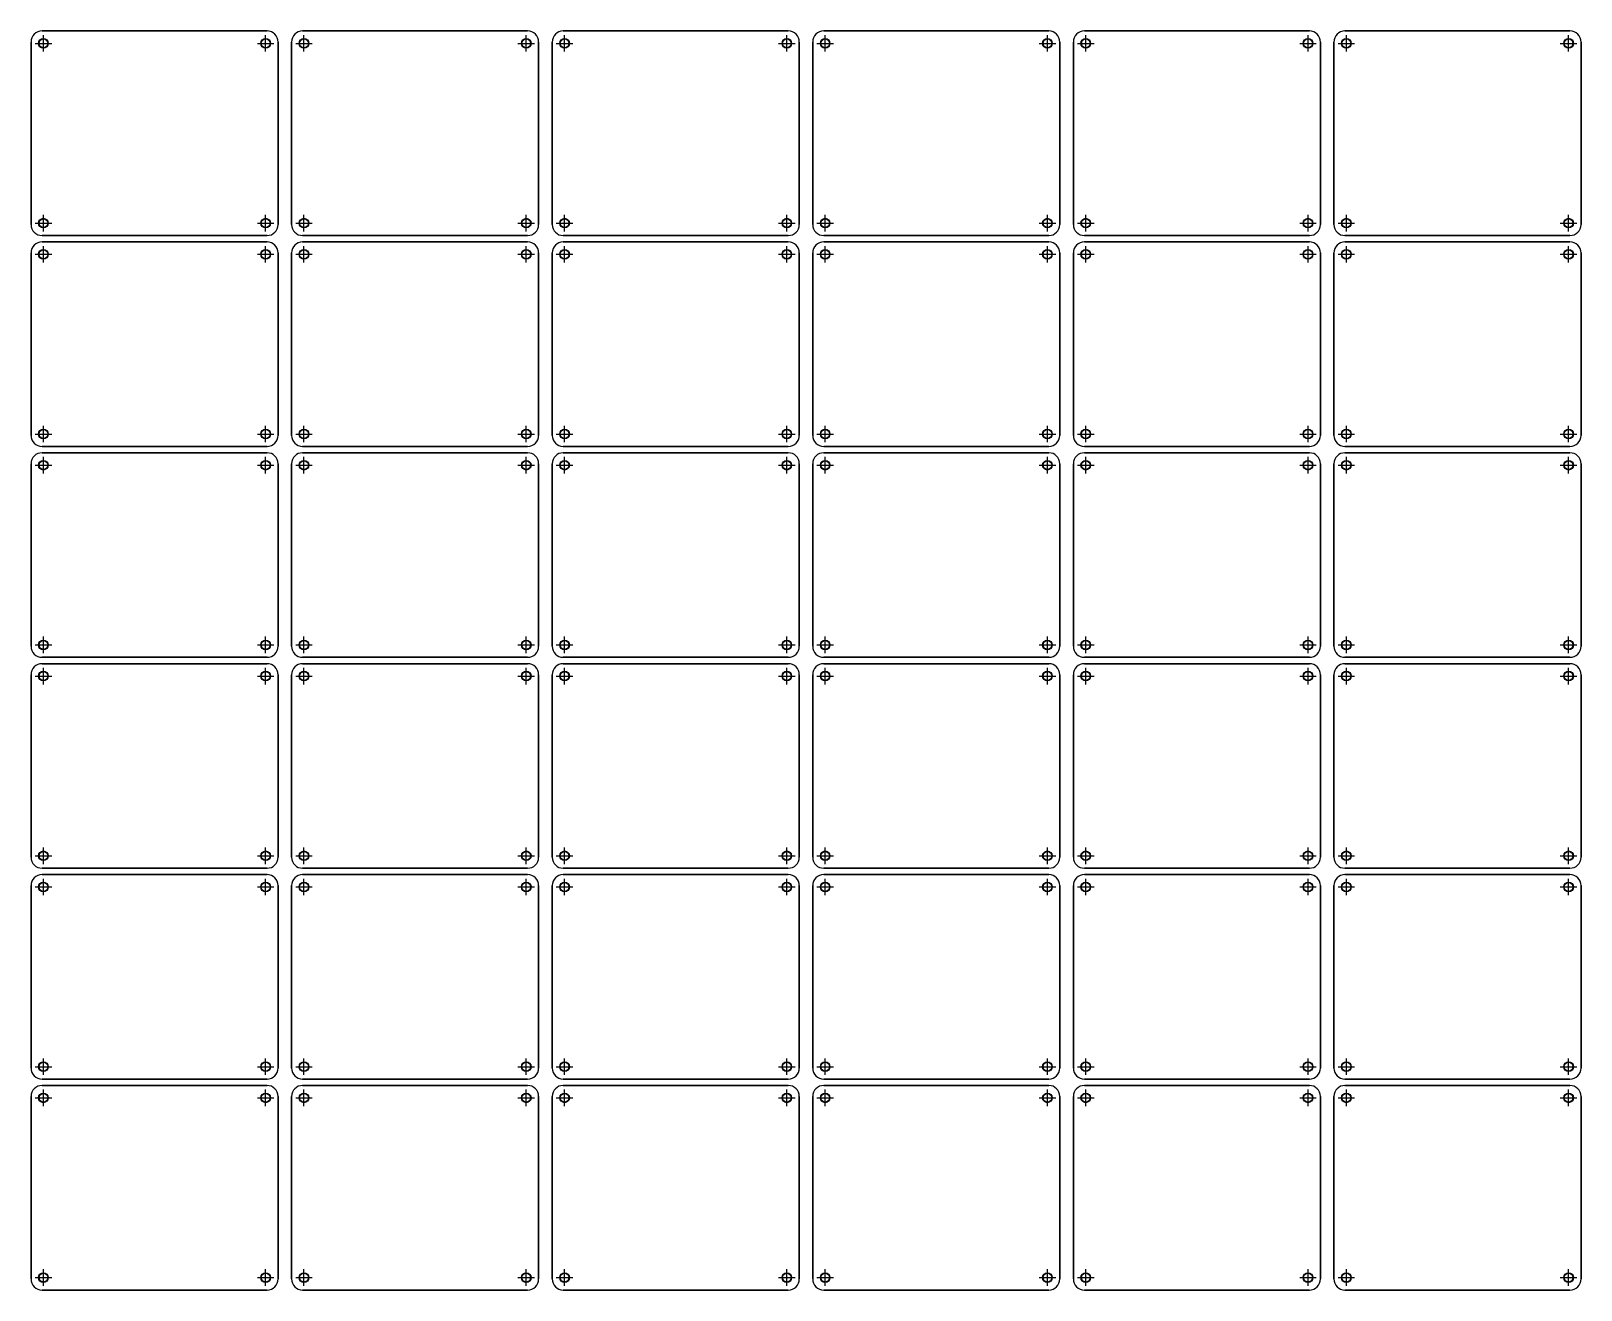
# Model space of a CAD drawing. Header units: millimetres. Extents: x -3365 to 2000, y -387 to 1008.
# Drawn here: x -2893 to -2330, y 540 to 997 of the extents above; entities that cross this region are included whole.
import ezdxf

# ---------------------------------------------------------------- set-up
doc = ezdxf.new("R2010")
doc.units = ezdxf.units.MM
doc.header["$PDMODE"] = 2
doc.header["$PDSIZE"] = 3
doc.layers.add('POINT', color=2, linetype='Continuous')
doc.layers.add('PROPRO', color=1, linetype='Continuous')

# ---------------------------------------------------------------- blocks, each defined once
blk = doc.blocks.new('*U19', base_point=(2712.296, -342.539))
at = {"layer": 'POINT', "color": 2}
blk.add_point((2712.296, -342.539), dxfattribs=at)
at = {"layer": 'PROPRO'}
blk.add_circle((2712.296, -342.539), 1.6, dxfattribs=at)
blk = doc.blocks.new('*U18', base_point=(2631.696, -342.539))
at = {"layer": 'POINT', "color": 2}
blk.add_point((2631.696, -342.539), dxfattribs=at)
at = {"layer": 'PROPRO'}
blk.add_circle((2631.696, -342.539), 1.6, dxfattribs=at)
blk = doc.blocks.new('*U16', base_point=(2631.696, -277.339))
at = {"layer": 'POINT', "color": 2}
blk.add_point((2631.696, -277.339), dxfattribs=at)
at = {"layer": 'PROPRO'}
blk.add_circle((2631.696, -277.339), 1.6, dxfattribs=at)
blk = doc.blocks.new('*U17', base_point=(2712.296, -277.339))
at = {"layer": 'POINT', "color": 2}
blk.add_point((2712.296, -277.339), dxfattribs=at)
at = {"layer": 'PROPRO'}
blk.add_circle((2712.296, -277.339), 1.6, dxfattribs=at)

msp = doc.modelspace()

# ---------------------------------------------------------------- linework, layer by layer
for p, q in [((-2806.9304, 997), (-2888.5304, 997)), ((-2888.5304, 997), (-2806.9304, 997)), ((-2712.4304, 997), (-2794.0304, 997)), ((-2794.0304, 997), (-2712.4304, 997)), ((-2617.9304, 997), (-2699.5304, 997)), ((-2699.5304, 997), (-2617.9304, 997)), ((-2523.4304, 997), (-2605.0304, 997)), ((-2605.0304, 997), (-2523.4304, 997)), ((-2428.9304, 997), (-2510.5304, 997)), ((-2510.5304, 997), (-2428.9304, 997)), ((-2334.4304, 997), (-2416.0304, 997)), ((-2416.0304, 997), (-2334.4304, 997)), ((-2892.5304, 993), (-2892.5304, 926.8)), ((-2892.5304, 926.8), (-2892.5304, 993)), ((-2892.5304, 926.8), (-2892.5304, 993)), ((-2802.9304, 993), (-2802.9304, 926.8)), ((-2802.9304, 993), (-2802.9304, 926.8)), ((-2802.9304, 926.8), (-2802.9304, 993)), ((-2798.0304, 993), (-2798.0304, 926.8)), ((-2798.0304, 926.8), (-2798.0304, 993)), ((-2798.0304, 926.8), (-2798.0304, 993)), ((-2708.4304, 993), (-2708.4304, 926.8)), ((-2708.4304, 993), (-2708.4304, 926.8)), ((-2708.4304, 926.8), (-2708.4304, 993)), ((-2703.5304, 993), (-2703.5304, 926.8)), ((-2703.5304, 926.8), (-2703.5304, 993)), ((-2703.5304, 926.8), (-2703.5304, 993)), ((-2613.9304, 993), (-2613.9304, 926.8)), ((-2613.9304, 993), (-2613.9304, 926.8)), ((-2613.9304, 926.8), (-2613.9304, 993)), ((-2609.0304, 993), (-2609.0304, 926.8)), ((-2609.0304, 926.8), (-2609.0304, 993)), ((-2609.0304, 926.8), (-2609.0304, 993)), ((-2519.4304, 993), (-2519.4304, 926.8)), ((-2519.4304, 993), (-2519.4304, 926.8)), ((-2519.4304, 926.8), (-2519.4304, 993)), ((-2514.5304, 993), (-2514.5304, 926.8)), ((-2514.5304, 926.8), (-2514.5304, 993)), ((-2514.5304, 926.8), (-2514.5304, 993)), ((-2424.9304, 993), (-2424.9304, 926.8)), ((-2424.9304, 993), (-2424.9304, 926.8)), ((-2424.9304, 926.8), (-2424.9304, 993)), ((-2420.0304, 993), (-2420.0304, 926.8)), ((-2420.0304, 926.8), (-2420.0304, 993)), ((-2420.0304, 926.8), (-2420.0304, 993)), ((-2330.4304, 993), (-2330.4304, 926.8)), ((-2330.4304, 993), (-2330.4304, 926.8)), ((-2330.4304, 926.8), (-2330.4304, 993)), ((-2888.5304, 922.8), (-2806.9304, 922.8)), ((-2806.9304, 922.8), (-2888.5304, 922.8)), ((-2794.0304, 922.8), (-2712.4304, 922.8)), ((-2712.4304, 922.8), (-2794.0304, 922.8)), ((-2699.5304, 922.8), (-2617.9304, 922.8)), ((-2617.9304, 922.8), (-2699.5304, 922.8)), ((-2605.0304, 922.8), (-2523.4304, 922.8)), ((-2523.4304, 922.8), (-2605.0304, 922.8)), ((-2510.5304, 922.8), (-2428.9304, 922.8)), ((-2428.9304, 922.8), (-2510.5304, 922.8)), ((-2416.0304, 922.8), (-2334.4304, 922.8)), ((-2334.4304, 922.8), (-2416.0304, 922.8)), ((-2892.5304, 916.5), (-2892.5304, 850.3)), ((-2892.5304, 850.3), (-2892.5304, 916.5)), ((-2892.5304, 850.3), (-2892.5304, 916.5)), ((-2806.9304, 920.5), (-2888.5304, 920.5)), ((-2888.5304, 920.5), (-2806.9304, 920.5)), ((-2802.9304, 916.5), (-2802.9304, 850.3)), ((-2802.9304, 916.5), (-2802.9304, 850.3)), ((-2802.9304, 850.3), (-2802.9304, 916.5)), ((-2798.0304, 916.5), (-2798.0304, 850.3)), ((-2798.0304, 850.3), (-2798.0304, 916.5)), ((-2798.0304, 850.3), (-2798.0304, 916.5)), ((-2712.4304, 920.5), (-2794.0304, 920.5)), ((-2794.0304, 920.5), (-2712.4304, 920.5)), ((-2708.4304, 916.5), (-2708.4304, 850.3)), ((-2708.4304, 916.5), (-2708.4304, 850.3)), ((-2708.4304, 850.3), (-2708.4304, 916.5)), ((-2703.5304, 916.5), (-2703.5304, 850.3)), ((-2703.5304, 850.3), (-2703.5304, 916.5)), ((-2703.5304, 850.3), (-2703.5304, 916.5)), ((-2617.9304, 920.5), (-2699.5304, 920.5)), ((-2699.5304, 920.5), (-2617.9304, 920.5)), ((-2613.9304, 916.5), (-2613.9304, 850.3)), ((-2613.9304, 916.5), (-2613.9304, 850.3)), ((-2613.9304, 850.3), (-2613.9304, 916.5)), ((-2609.0304, 916.5), (-2609.0304, 850.3)), ((-2609.0304, 850.3), (-2609.0304, 916.5)), ((-2609.0304, 850.3), (-2609.0304, 916.5)), ((-2523.4304, 920.5), (-2605.0304, 920.5)), ((-2605.0304, 920.5), (-2523.4304, 920.5)), ((-2519.4304, 916.5), (-2519.4304, 850.3)), ((-2519.4304, 916.5), (-2519.4304, 850.3)), ((-2519.4304, 850.3), (-2519.4304, 916.5)), ((-2514.5304, 916.5), (-2514.5304, 850.3)), ((-2514.5304, 850.3), (-2514.5304, 916.5)), ((-2514.5304, 850.3), (-2514.5304, 916.5)), ((-2428.9304, 920.5), (-2510.5304, 920.5)), ((-2510.5304, 920.5), (-2428.9304, 920.5)), ((-2424.9304, 916.5), (-2424.9304, 850.3)), ((-2424.9304, 916.5), (-2424.9304, 850.3)), ((-2424.9304, 850.3), (-2424.9304, 916.5)), ((-2420.0304, 916.5), (-2420.0304, 850.3)), ((-2420.0304, 850.3), (-2420.0304, 916.5)), ((-2420.0304, 850.3), (-2420.0304, 916.5)), ((-2334.4304, 920.5), (-2416.0304, 920.5)), ((-2416.0304, 920.5), (-2334.4304, 920.5)), ((-2330.4304, 916.5), (-2330.4304, 850.3)), ((-2330.4304, 916.5), (-2330.4304, 850.3)), ((-2330.4304, 850.3), (-2330.4304, 916.5)), ((-2888.5304, 846.3), (-2806.9304, 846.3)), ((-2806.9304, 846.3), (-2888.5304, 846.3)), ((-2806.9304, 844), (-2888.5304, 844)), ((-2888.5304, 844), (-2806.9304, 844)), ((-2794.0304, 846.3), (-2712.4304, 846.3)), ((-2712.4304, 846.3), (-2794.0304, 846.3)), ((-2712.4304, 844), (-2794.0304, 844)), ((-2794.0304, 844), (-2712.4304, 844)), ((-2699.5304, 846.3), (-2617.9304, 846.3)), ((-2617.9304, 846.3), (-2699.5304, 846.3)), ((-2617.9304, 844), (-2699.5304, 844)), ((-2699.5304, 844), (-2617.9304, 844)), ((-2605.0304, 846.3), (-2523.4304, 846.3)), ((-2523.4304, 846.3), (-2605.0304, 846.3)), ((-2523.4304, 844), (-2605.0304, 844)), ((-2605.0304, 844), (-2523.4304, 844)), ((-2510.5304, 846.3), (-2428.9304, 846.3)), ((-2428.9304, 846.3), (-2510.5304, 846.3)), ((-2428.9304, 844), (-2510.5304, 844)), ((-2510.5304, 844), (-2428.9304, 844)), ((-2416.0304, 846.3), (-2334.4304, 846.3)), ((-2334.4304, 846.3), (-2416.0304, 846.3)), ((-2334.4304, 844), (-2416.0304, 844)), ((-2416.0304, 844), (-2334.4304, 844)), ((-2892.5304, 840), (-2892.5304, 773.8)), ((-2892.5304, 773.8), (-2892.5304, 840)), ((-2892.5304, 773.8), (-2892.5304, 840)), ((-2802.9304, 840), (-2802.9304, 773.8)), ((-2802.9304, 840), (-2802.9304, 773.8)), ((-2802.9304, 773.8), (-2802.9304, 840)), ((-2798.0304, 840), (-2798.0304, 773.8)), ((-2798.0304, 773.8), (-2798.0304, 840)), ((-2798.0304, 773.8), (-2798.0304, 840)), ((-2708.4304, 840), (-2708.4304, 773.8)), ((-2708.4304, 840), (-2708.4304, 773.8)), ((-2708.4304, 773.8), (-2708.4304, 840)), ((-2703.5304, 840), (-2703.5304, 773.8)), ((-2703.5304, 773.8), (-2703.5304, 840)), ((-2703.5304, 773.8), (-2703.5304, 840)), ((-2613.9304, 840), (-2613.9304, 773.8)), ((-2613.9304, 840), (-2613.9304, 773.8)), ((-2613.9304, 773.8), (-2613.9304, 840)), ((-2609.0304, 840), (-2609.0304, 773.8)), ((-2609.0304, 773.8), (-2609.0304, 840)), ((-2609.0304, 773.8), (-2609.0304, 840)), ((-2519.4304, 840), (-2519.4304, 773.8)), ((-2519.4304, 840), (-2519.4304, 773.8)), ((-2519.4304, 773.8), (-2519.4304, 840)), ((-2514.5304, 840), (-2514.5304, 773.8)), ((-2514.5304, 773.8), (-2514.5304, 840)), ((-2514.5304, 773.8), (-2514.5304, 840)), ((-2424.9304, 840), (-2424.9304, 773.8)), ((-2424.9304, 840), (-2424.9304, 773.8)), ((-2424.9304, 773.8), (-2424.9304, 840)), ((-2420.0304, 840), (-2420.0304, 773.8)), ((-2420.0304, 773.8), (-2420.0304, 840)), ((-2420.0304, 773.8), (-2420.0304, 840)), ((-2330.4304, 840), (-2330.4304, 773.8)), ((-2330.4304, 840), (-2330.4304, 773.8)), ((-2330.4304, 773.8), (-2330.4304, 840)), ((-2888.5304, 769.8), (-2806.9304, 769.8)), ((-2806.9304, 769.8), (-2888.5304, 769.8)), ((-2806.9304, 767.5), (-2888.5304, 767.5)), ((-2888.5304, 767.5), (-2806.9304, 767.5)), ((-2794.0304, 769.8), (-2712.4304, 769.8)), ((-2712.4304, 769.8), (-2794.0304, 769.8)), ((-2712.4304, 767.5), (-2794.0304, 767.5)), ((-2794.0304, 767.5), (-2712.4304, 767.5)), ((-2699.5304, 769.8), (-2617.9304, 769.8)), ((-2617.9304, 769.8), (-2699.5304, 769.8)), ((-2617.9304, 767.5), (-2699.5304, 767.5)), ((-2699.5304, 767.5), (-2617.9304, 767.5)), ((-2605.0304, 769.8), (-2523.4304, 769.8)), ((-2523.4304, 769.8), (-2605.0304, 769.8)), ((-2523.4304, 767.5), (-2605.0304, 767.5)), ((-2605.0304, 767.5), (-2523.4304, 767.5)), ((-2510.5304, 769.8), (-2428.9304, 769.8)), ((-2428.9304, 769.8), (-2510.5304, 769.8)), ((-2428.9304, 767.5), (-2510.5304, 767.5)), ((-2510.5304, 767.5), (-2428.9304, 767.5)), ((-2416.0304, 769.8), (-2334.4304, 769.8)), ((-2334.4304, 769.8), (-2416.0304, 769.8)), ((-2334.4304, 767.5), (-2416.0304, 767.5)), ((-2416.0304, 767.5), (-2334.4304, 767.5)), ((-2892.5304, 763.5), (-2892.5304, 697.3)), ((-2892.5304, 697.3), (-2892.5304, 763.5)), ((-2892.5304, 697.3), (-2892.5304, 763.5)), ((-2802.9304, 763.5), (-2802.9304, 697.3)), ((-2802.9304, 763.5), (-2802.9304, 697.3)), ((-2802.9304, 697.3), (-2802.9304, 763.5)), ((-2798.0304, 763.5), (-2798.0304, 697.3)), ((-2798.0304, 697.3), (-2798.0304, 763.5)), ((-2798.0304, 697.3), (-2798.0304, 763.5)), ((-2708.4304, 763.5), (-2708.4304, 697.3)), ((-2708.4304, 763.5), (-2708.4304, 697.3)), ((-2708.4304, 697.3), (-2708.4304, 763.5)), ((-2703.5304, 763.5), (-2703.5304, 697.3)), ((-2703.5304, 697.3), (-2703.5304, 763.5)), ((-2703.5304, 697.3), (-2703.5304, 763.5)), ((-2613.9304, 763.5), (-2613.9304, 697.3)), ((-2613.9304, 763.5), (-2613.9304, 697.3)), ((-2613.9304, 697.3), (-2613.9304, 763.5)), ((-2609.0304, 763.5), (-2609.0304, 697.3)), ((-2609.0304, 697.3), (-2609.0304, 763.5)), ((-2609.0304, 697.3), (-2609.0304, 763.5)), ((-2519.4304, 763.5), (-2519.4304, 697.3)), ((-2519.4304, 763.5), (-2519.4304, 697.3)), ((-2519.4304, 697.3), (-2519.4304, 763.5)), ((-2514.5304, 763.5), (-2514.5304, 697.3)), ((-2514.5304, 697.3), (-2514.5304, 763.5)), ((-2514.5304, 697.3), (-2514.5304, 763.5)), ((-2424.9304, 763.5), (-2424.9304, 697.3)), ((-2424.9304, 763.5), (-2424.9304, 697.3)), ((-2424.9304, 697.3), (-2424.9304, 763.5)), ((-2420.0304, 763.5), (-2420.0304, 697.3)), ((-2420.0304, 697.3), (-2420.0304, 763.5)), ((-2420.0304, 697.3), (-2420.0304, 763.5)), ((-2330.4304, 763.5), (-2330.4304, 697.3)), ((-2330.4304, 763.5), (-2330.4304, 697.3)), ((-2330.4304, 697.3), (-2330.4304, 763.5)), ((-2888.5304, 693.3), (-2806.9304, 693.3)), ((-2806.9304, 693.3), (-2888.5304, 693.3)), ((-2794.0304, 693.3), (-2712.4304, 693.3)), ((-2712.4304, 693.3), (-2794.0304, 693.3)), ((-2699.5304, 693.3), (-2617.9304, 693.3)), ((-2617.9304, 693.3), (-2699.5304, 693.3)), ((-2605.0304, 693.3), (-2523.4304, 693.3)), ((-2523.4304, 693.3), (-2605.0304, 693.3)), ((-2510.5304, 693.3), (-2428.9304, 693.3)), ((-2428.9304, 693.3), (-2510.5304, 693.3)), ((-2416.0304, 693.3), (-2334.4304, 693.3)), ((-2334.4304, 693.3), (-2416.0304, 693.3)), ((-2892.5304, 687), (-2892.5304, 620.8)), ((-2892.5304, 620.8), (-2892.5304, 687)), ((-2892.5304, 620.8), (-2892.5304, 687)), ((-2806.9304, 691), (-2888.5304, 691)), ((-2888.5304, 691), (-2806.9304, 691)), ((-2802.9304, 687), (-2802.9304, 620.8)), ((-2802.9304, 687), (-2802.9304, 620.8)), ((-2802.9304, 620.8), (-2802.9304, 687)), ((-2798.0304, 687), (-2798.0304, 620.8)), ((-2798.0304, 620.8), (-2798.0304, 687)), ((-2798.0304, 620.8), (-2798.0304, 687)), ((-2712.4304, 691), (-2794.0304, 691)), ((-2794.0304, 691), (-2712.4304, 691)), ((-2708.4304, 687), (-2708.4304, 620.8)), ((-2708.4304, 687), (-2708.4304, 620.8)), ((-2708.4304, 620.8), (-2708.4304, 687)), ((-2703.5304, 687), (-2703.5304, 620.8)), ((-2703.5304, 620.8), (-2703.5304, 687)), ((-2703.5304, 620.8), (-2703.5304, 687)), ((-2617.9304, 691), (-2699.5304, 691)), ((-2699.5304, 691), (-2617.9304, 691)), ((-2613.9304, 687), (-2613.9304, 620.8)), ((-2613.9304, 687), (-2613.9304, 620.8)), ((-2613.9304, 620.8), (-2613.9304, 687)), ((-2609.0304, 687), (-2609.0304, 620.8)), ((-2609.0304, 620.8), (-2609.0304, 687)), ((-2609.0304, 620.8), (-2609.0304, 687)), ((-2523.4304, 691), (-2605.0304, 691)), ((-2605.0304, 691), (-2523.4304, 691)), ((-2519.4304, 687), (-2519.4304, 620.8)), ((-2519.4304, 687), (-2519.4304, 620.8)), ((-2519.4304, 620.8), (-2519.4304, 687)), ((-2514.5304, 687), (-2514.5304, 620.8)), ((-2514.5304, 620.8), (-2514.5304, 687)), ((-2514.5304, 620.8), (-2514.5304, 687)), ((-2428.9304, 691), (-2510.5304, 691)), ((-2510.5304, 691), (-2428.9304, 691)), ((-2424.9304, 687), (-2424.9304, 620.8)), ((-2424.9304, 687), (-2424.9304, 620.8)), ((-2424.9304, 620.8), (-2424.9304, 687)), ((-2420.0304, 687), (-2420.0304, 620.8)), ((-2420.0304, 620.8), (-2420.0304, 687)), ((-2420.0304, 620.8), (-2420.0304, 687)), ((-2334.4304, 691), (-2416.0304, 691)), ((-2416.0304, 691), (-2334.4304, 691)), ((-2330.4304, 687), (-2330.4304, 620.8)), ((-2330.4304, 687), (-2330.4304, 620.8)), ((-2330.4304, 620.8), (-2330.4304, 687)), ((-2888.5304, 616.8), (-2806.9304, 616.8)), ((-2806.9304, 616.8), (-2888.5304, 616.8)), ((-2806.9304, 614.5), (-2888.5304, 614.5)), ((-2888.5304, 614.5), (-2806.9304, 614.5)), ((-2794.0304, 616.8), (-2712.4304, 616.8)), ((-2712.4304, 616.8), (-2794.0304, 616.8)), ((-2712.4304, 614.5), (-2794.0304, 614.5)), ((-2794.0304, 614.5), (-2712.4304, 614.5)), ((-2699.5304, 616.8), (-2617.9304, 616.8)), ((-2617.9304, 616.8), (-2699.5304, 616.8)), ((-2617.9304, 614.5), (-2699.5304, 614.5)), ((-2699.5304, 614.5), (-2617.9304, 614.5)), ((-2605.0304, 616.8), (-2523.4304, 616.8)), ((-2523.4304, 616.8), (-2605.0304, 616.8)), ((-2523.4304, 614.5), (-2605.0304, 614.5)), ((-2605.0304, 614.5), (-2523.4304, 614.5)), ((-2510.5304, 616.8), (-2428.9304, 616.8)), ((-2428.9304, 616.8), (-2510.5304, 616.8)), ((-2428.9304, 614.5), (-2510.5304, 614.5)), ((-2510.5304, 614.5), (-2428.9304, 614.5)), ((-2416.0304, 616.8), (-2334.4304, 616.8)), ((-2334.4304, 616.8), (-2416.0304, 616.8)), ((-2334.4304, 614.5), (-2416.0304, 614.5)), ((-2416.0304, 614.5), (-2334.4304, 614.5)), ((-2892.5304, 610.5), (-2892.5304, 544.3)), ((-2892.5304, 544.3), (-2892.5304, 610.5)), ((-2892.5304, 544.3), (-2892.5304, 610.5)), ((-2802.9304, 610.5), (-2802.9304, 544.3)), ((-2802.9304, 610.5), (-2802.9304, 544.3)), ((-2802.9304, 544.3), (-2802.9304, 610.5)), ((-2798.0304, 610.5), (-2798.0304, 544.3)), ((-2798.0304, 544.3), (-2798.0304, 610.5)), ((-2798.0304, 544.3), (-2798.0304, 610.5)), ((-2708.4304, 610.5), (-2708.4304, 544.3)), ((-2708.4304, 610.5), (-2708.4304, 544.3)), ((-2708.4304, 544.3), (-2708.4304, 610.5)), ((-2703.5304, 610.5), (-2703.5304, 544.3)), ((-2703.5304, 544.3), (-2703.5304, 610.5)), ((-2703.5304, 544.3), (-2703.5304, 610.5)), ((-2613.9304, 610.5), (-2613.9304, 544.3)), ((-2613.9304, 610.5), (-2613.9304, 544.3)), ((-2613.9304, 544.3), (-2613.9304, 610.5)), ((-2609.0304, 610.5), (-2609.0304, 544.3)), ((-2609.0304, 544.3), (-2609.0304, 610.5)), ((-2609.0304, 544.3), (-2609.0304, 610.5)), ((-2519.4304, 610.5), (-2519.4304, 544.3)), ((-2519.4304, 610.5), (-2519.4304, 544.3)), ((-2519.4304, 544.3), (-2519.4304, 610.5)), ((-2514.5304, 610.5), (-2514.5304, 544.3)), ((-2514.5304, 544.3), (-2514.5304, 610.5)), ((-2514.5304, 544.3), (-2514.5304, 610.5)), ((-2424.9304, 610.5), (-2424.9304, 544.3)), ((-2424.9304, 610.5), (-2424.9304, 544.3)), ((-2424.9304, 544.3), (-2424.9304, 610.5)), ((-2420.0304, 610.5), (-2420.0304, 544.3)), ((-2420.0304, 544.3), (-2420.0304, 610.5)), ((-2420.0304, 544.3), (-2420.0304, 610.5)), ((-2330.4304, 610.5), (-2330.4304, 544.3)), ((-2330.4304, 610.5), (-2330.4304, 544.3)), ((-2330.4304, 544.3), (-2330.4304, 610.5)), ((-2888.5304, 540.3), (-2806.9304, 540.3)), ((-2806.9304, 540.3), (-2888.5304, 540.3)), ((-2794.0304, 540.3), (-2712.4304, 540.3)), ((-2712.4304, 540.3), (-2794.0304, 540.3)), ((-2699.5304, 540.3), (-2617.9304, 540.3)), ((-2617.9304, 540.3), (-2699.5304, 540.3)), ((-2605.0304, 540.3), (-2523.4304, 540.3)), ((-2523.4304, 540.3), (-2605.0304, 540.3)), ((-2510.5304, 540.3), (-2428.9304, 540.3)), ((-2428.9304, 540.3), (-2510.5304, 540.3)), ((-2416.0304, 540.3), (-2334.4304, 540.3)), ((-2334.4304, 540.3), (-2416.0304, 540.3))]:
    msp.add_line(p, q)
for centre in [(-2888.0304, 992.5), (-2807.4304, 992.5), (-2793.5304, 992.5), (-2712.9304, 992.5), (-2699.0304, 992.5), (-2618.4304, 992.5), (-2604.5304, 992.5), (-2523.9304, 992.5), (-2510.0304, 992.5), (-2429.4304, 992.5), (-2415.5304, 992.5), (-2334.9304, 992.5), (-2888.0304, 927.3), (-2807.4304, 927.3), (-2793.5304, 927.3), (-2712.9304, 927.3), (-2699.0304, 927.3), (-2618.4304, 927.3), (-2604.5304, 927.3), (-2523.9304, 927.3), (-2510.0304, 927.3), (-2429.4304, 927.3), (-2415.5304, 927.3), (-2334.9304, 927.3), (-2888.0304, 916), (-2807.4304, 916), (-2793.5304, 916), (-2712.9304, 916), (-2699.0304, 916), (-2618.4304, 916), (-2604.5304, 916), (-2523.9304, 916), (-2510.0304, 916), (-2429.4304, 916), (-2415.5304, 916), (-2334.9304, 916), (-2888.0304, 850.8), (-2807.4304, 850.8), (-2793.5304, 850.8), (-2712.9304, 850.8), (-2699.0304, 850.8), (-2618.4304, 850.8), (-2604.5304, 850.8), (-2523.9304, 850.8), (-2510.0304, 850.8), (-2429.4304, 850.8), (-2415.5304, 850.8), (-2334.9304, 850.8), (-2888.0304, 839.5), (-2807.4304, 839.5), (-2793.5304, 839.5), (-2712.9304, 839.5), (-2699.0304, 839.5), (-2618.4304, 839.5), (-2604.5304, 839.5), (-2523.9304, 839.5), (-2510.0304, 839.5), (-2429.4304, 839.5), (-2415.5304, 839.5), (-2334.9304, 839.5), (-2888.0304, 774.3), (-2807.4304, 774.3), (-2793.5304, 774.3), (-2712.9304, 774.3), (-2699.0304, 774.3), (-2618.4304, 774.3), (-2604.5304, 774.3), (-2523.9304, 774.3), (-2510.0304, 774.3), (-2429.4304, 774.3), (-2415.5304, 774.3), (-2334.9304, 774.3), (-2888.0304, 763), (-2807.4304, 763), (-2793.5304, 763), (-2712.9304, 763), (-2699.0304, 763), (-2618.4304, 763), (-2604.5304, 763), (-2523.9304, 763), (-2510.0304, 763), (-2429.4304, 763), (-2415.5304, 763), (-2334.9304, 763), (-2888.0304, 697.8), (-2807.4304, 697.8), (-2793.5304, 697.8), (-2712.9304, 697.8), (-2699.0304, 697.8), (-2618.4304, 697.8), (-2604.5304, 697.8), (-2523.9304, 697.8), (-2510.0304, 697.8), (-2429.4304, 697.8), (-2415.5304, 697.8), (-2334.9304, 697.8), (-2888.0304, 686.5), (-2807.4304, 686.5), (-2793.5304, 686.5), (-2712.9304, 686.5), (-2699.0304, 686.5), (-2618.4304, 686.5), (-2604.5304, 686.5), (-2523.9304, 686.5), (-2510.0304, 686.5), (-2429.4304, 686.5), (-2415.5304, 686.5), (-2334.9304, 686.5), (-2888.0304, 621.3), (-2807.4304, 621.3), (-2793.5304, 621.3), (-2712.9304, 621.3), (-2699.0304, 621.3), (-2618.4304, 621.3), (-2604.5304, 621.3), (-2523.9304, 621.3), (-2510.0304, 621.3), (-2429.4304, 621.3), (-2415.5304, 621.3), (-2334.9304, 621.3), (-2888.0304, 610), (-2807.4304, 610), (-2793.5304, 610), (-2712.9304, 610), (-2699.0304, 610), (-2618.4304, 610), (-2604.5304, 610), (-2523.9304, 610), (-2510.0304, 610), (-2429.4304, 610), (-2415.5304, 610), (-2334.9304, 610), (-2888.0304, 544.8), (-2807.4304, 544.8), (-2793.5304, 544.8), (-2712.9304, 544.8), (-2699.0304, 544.8), (-2618.4304, 544.8), (-2604.5304, 544.8), (-2523.9304, 544.8), (-2510.0304, 544.8), (-2429.4304, 544.8), (-2415.5304, 544.8), (-2334.9304, 544.8)]:
    msp.add_circle(centre, 1.75)
for centre, start, end in [((-2888.5304, 993), 90, 180), ((-2806.9304, 993), 0, 90), ((-2794.0304, 993), 90, 180), ((-2712.4304, 993), 0, 90), ((-2699.5304, 993), 90, 180), ((-2617.9304, 993), 0, 90), ((-2605.0304, 993), 90, 180), ((-2523.4304, 993), 0, 90), ((-2510.5304, 993), 90, 180), ((-2428.9304, 993), 0, 90), ((-2416.0304, 993), 90, 180), ((-2334.4304, 993), 0, 90), ((-2888.5304, 926.8), 180, 270), ((-2806.9304, 926.8), 270, 0), ((-2794.0304, 926.8), 180, 270), ((-2712.4304, 926.8), 270, 0), ((-2699.5304, 926.8), 180, 270), ((-2617.9304, 926.8), 270, 0), ((-2605.0304, 926.8), 180, 270), ((-2523.4304, 926.8), 270, 0), ((-2510.5304, 926.8), 180, 270), ((-2428.9304, 926.8), 270, 0), ((-2416.0304, 926.8), 180, 270), ((-2334.4304, 926.8), 270, 0), ((-2888.5304, 916.5), 90, 180), ((-2806.9304, 916.5), 0, 90), ((-2794.0304, 916.5), 90, 180), ((-2712.4304, 916.5), 0, 90), ((-2699.5304, 916.5), 90, 180), ((-2617.9304, 916.5), 0, 90), ((-2605.0304, 916.5), 90, 180), ((-2523.4304, 916.5), 0, 90), ((-2510.5304, 916.5), 90, 180), ((-2428.9304, 916.5), 0, 90), ((-2416.0304, 916.5), 90, 180), ((-2334.4304, 916.5), 0, 90), ((-2888.5304, 850.3), 180, 270), ((-2806.9304, 850.3), 270, 0), ((-2794.0304, 850.3), 180, 270), ((-2712.4304, 850.3), 270, 0), ((-2699.5304, 850.3), 180, 270), ((-2617.9304, 850.3), 270, 0), ((-2605.0304, 850.3), 180, 270), ((-2523.4304, 850.3), 270, 0), ((-2510.5304, 850.3), 180, 270), ((-2428.9304, 850.3), 270, 0), ((-2416.0304, 850.3), 180, 270), ((-2334.4304, 850.3), 270, 0), ((-2888.5304, 840), 90, 180), ((-2806.9304, 840), 0, 90), ((-2794.0304, 840), 90, 180), ((-2712.4304, 840), 0, 90), ((-2699.5304, 840), 90, 180), ((-2617.9304, 840), 0, 90), ((-2605.0304, 840), 90, 180), ((-2523.4304, 840), 0, 90), ((-2510.5304, 840), 90, 180), ((-2428.9304, 840), 0, 90), ((-2416.0304, 840), 90, 180), ((-2334.4304, 840), 0, 90), ((-2888.5304, 773.8), 180, 270), ((-2806.9304, 773.8), 270, 0), ((-2794.0304, 773.8), 180, 270), ((-2712.4304, 773.8), 270, 0), ((-2699.5304, 773.8), 180, 270), ((-2617.9304, 773.8), 270, 0), ((-2605.0304, 773.8), 180, 270), ((-2523.4304, 773.8), 270, 0), ((-2510.5304, 773.8), 180, 270), ((-2428.9304, 773.8), 270, 0), ((-2416.0304, 773.8), 180, 270), ((-2334.4304, 773.8), 270, 0), ((-2888.5304, 763.5), 90, 180), ((-2806.9304, 763.5), 0, 90), ((-2794.0304, 763.5), 90, 180), ((-2712.4304, 763.5), 0, 90), ((-2699.5304, 763.5), 90, 180), ((-2617.9304, 763.5), 0, 90), ((-2605.0304, 763.5), 90, 180), ((-2523.4304, 763.5), 0, 90), ((-2510.5304, 763.5), 90, 180), ((-2428.9304, 763.5), 0, 90), ((-2416.0304, 763.5), 90, 180), ((-2334.4304, 763.5), 0, 90), ((-2888.5304, 697.3), 180, 270), ((-2806.9304, 697.3), 270, 0), ((-2794.0304, 697.3), 180, 270), ((-2712.4304, 697.3), 270, 0), ((-2699.5304, 697.3), 180, 270), ((-2617.9304, 697.3), 270, 0), ((-2605.0304, 697.3), 180, 270), ((-2523.4304, 697.3), 270, 0), ((-2510.5304, 697.3), 180, 270), ((-2428.9304, 697.3), 270, 0), ((-2416.0304, 697.3), 180, 270), ((-2334.4304, 697.3), 270, 0), ((-2888.5304, 687), 90, 180), ((-2806.9304, 687), 0, 90), ((-2794.0304, 687), 90, 180), ((-2712.4304, 687), 0, 90), ((-2699.5304, 687), 90, 180), ((-2617.9304, 687), 0, 90), ((-2605.0304, 687), 90, 180), ((-2523.4304, 687), 0, 90), ((-2510.5304, 687), 90, 180), ((-2428.9304, 687), 0, 90), ((-2416.0304, 687), 90, 180), ((-2334.4304, 687), 0, 90), ((-2888.5304, 620.8), 180, 270), ((-2806.9304, 620.8), 270, 0), ((-2794.0304, 620.8), 180, 270), ((-2712.4304, 620.8), 270, 0), ((-2699.5304, 620.8), 180, 270), ((-2617.9304, 620.8), 270, 0), ((-2605.0304, 620.8), 180, 270), ((-2523.4304, 620.8), 270, 0), ((-2510.5304, 620.8), 180, 270), ((-2428.9304, 620.8), 270, 0), ((-2416.0304, 620.8), 180, 270), ((-2334.4304, 620.8), 270, 0), ((-2888.5304, 610.5), 90, 180), ((-2806.9304, 610.5), 0, 90), ((-2794.0304, 610.5), 90, 180), ((-2712.4304, 610.5), 0, 90), ((-2699.5304, 610.5), 90, 180), ((-2617.9304, 610.5), 0, 90), ((-2605.0304, 610.5), 90, 180), ((-2523.4304, 610.5), 0, 90), ((-2510.5304, 610.5), 90, 180), ((-2428.9304, 610.5), 0, 90), ((-2416.0304, 610.5), 90, 180), ((-2334.4304, 610.5), 0, 90), ((-2888.5304, 544.3), 180, 270), ((-2806.9304, 544.3), 270, 0), ((-2794.0304, 544.3), 180, 270), ((-2712.4304, 544.3), 270, 0), ((-2699.5304, 544.3), 180, 270), ((-2617.9304, 544.3), 270, 0), ((-2605.0304, 544.3), 180, 270), ((-2523.4304, 544.3), 270, 0), ((-2510.5304, 544.3), 180, 270), ((-2428.9304, 544.3), 270, 0), ((-2416.0304, 544.3), 180, 270), ((-2334.4304, 544.3), 270, 0)]:
    msp.add_arc(centre, 4, start, end)

# ---------------------------------------------------------------- block references
at = {"layer": 'PROPRO'}
for name, p in [('*U16', (-2888.0306, 992.5003)), ('*U17', (-2807.4306, 992.5003)), ('*U16', (-2793.5306, 992.5003)), ('*U17', (-2712.9306, 992.5003)), ('*U16', (-2699.0306, 992.5003)), ('*U17', (-2618.4306, 992.5003)), ('*U16', (-2604.5306, 992.5003)), ('*U17', (-2523.9306, 992.5003)), ('*U16', (-2510.0306, 992.5003)), ('*U17', (-2429.4306, 992.5003)), ('*U16', (-2415.5306, 992.5003)), ('*U17', (-2334.9306, 992.5003)), ('*U18', (-2888.0306, 927.3003)), ('*U19', (-2807.4306, 927.3003)), ('*U18', (-2793.5306, 927.3003)), ('*U19', (-2712.9306, 927.3003)), ('*U18', (-2699.0306, 927.3003)), ('*U19', (-2618.4306, 927.3003)), ('*U18', (-2604.5306, 927.3003)), ('*U19', (-2523.9306, 927.3003)), ('*U18', (-2510.0306, 927.3003)), ('*U19', (-2429.4306, 927.3003)), ('*U18', (-2415.5306, 927.3003)), ('*U19', (-2334.9306, 927.3003)), ('*U16', (-2888.0306, 916.0003)), ('*U17', (-2807.4306, 916.0003)), ('*U16', (-2793.5306, 916.0003)), ('*U17', (-2712.9306, 916.0003)), ('*U16', (-2699.0306, 916.0003)), ('*U17', (-2618.4306, 916.0003)), ('*U16', (-2604.5306, 916.0003)), ('*U17', (-2523.9306, 916.0003)), ('*U16', (-2510.0306, 916.0003)), ('*U17', (-2429.4306, 916.0003)), ('*U16', (-2415.5306, 916.0003)), ('*U17', (-2334.9306, 916.0003)), ('*U18', (-2888.0306, 850.8003)), ('*U19', (-2807.4306, 850.8003)), ('*U18', (-2793.5306, 850.8003)), ('*U19', (-2712.9306, 850.8003)), ('*U18', (-2699.0306, 850.8003)), ('*U19', (-2618.4306, 850.8003)), ('*U18', (-2604.5306, 850.8003)), ('*U19', (-2523.9306, 850.8003)), ('*U18', (-2510.0306, 850.8003)), ('*U19', (-2429.4306, 850.8003)), ('*U18', (-2415.5306, 850.8003)), ('*U19', (-2334.9306, 850.8003)), ('*U16', (-2888.0306, 839.5003)), ('*U17', (-2807.4306, 839.5003)), ('*U16', (-2793.5306, 839.5003)), ('*U17', (-2712.9306, 839.5003)), ('*U16', (-2699.0306, 839.5003)), ('*U17', (-2618.4306, 839.5003)), ('*U16', (-2604.5306, 839.5003)), ('*U17', (-2523.9306, 839.5003)), ('*U16', (-2510.0306, 839.5003)), ('*U17', (-2429.4306, 839.5003)), ('*U16', (-2415.5306, 839.5003)), ('*U17', (-2334.9306, 839.5003)), ('*U18', (-2888.0306, 774.3003)), ('*U19', (-2807.4306, 774.3003)), ('*U18', (-2793.5306, 774.3003)), ('*U19', (-2712.9306, 774.3003)), ('*U18', (-2699.0306, 774.3003)), ('*U19', (-2618.4306, 774.3003)), ('*U18', (-2604.5306, 774.3003)), ('*U19', (-2523.9306, 774.3003)), ('*U18', (-2510.0306, 774.3003)), ('*U19', (-2429.4306, 774.3003)), ('*U18', (-2415.5306, 774.3003)), ('*U19', (-2334.9306, 774.3003)), ('*U16', (-2888.0306, 763.0003)), ('*U17', (-2807.4306, 763.0003)), ('*U16', (-2793.5306, 763.0003)), ('*U17', (-2712.9306, 763.0003)), ('*U16', (-2699.0306, 763.0003)), ('*U17', (-2618.4306, 763.0003)), ('*U16', (-2604.5306, 763.0003)), ('*U17', (-2523.9306, 763.0003)), ('*U16', (-2510.0306, 763.0003)), ('*U17', (-2429.4306, 763.0003)), ('*U16', (-2415.5306, 763.0003)), ('*U17', (-2334.9306, 763.0003)), ('*U18', (-2888.0306, 697.8003)), ('*U19', (-2807.4306, 697.8003)), ('*U18', (-2793.5306, 697.8003)), ('*U19', (-2712.9306, 697.8003)), ('*U18', (-2699.0306, 697.8003)), ('*U19', (-2618.4306, 697.8003)), ('*U18', (-2604.5306, 697.8003)), ('*U19', (-2523.9306, 697.8003)), ('*U18', (-2510.0306, 697.8003)), ('*U19', (-2429.4306, 697.8003)), ('*U18', (-2415.5306, 697.8003)), ('*U19', (-2334.9306, 697.8003)), ('*U16', (-2888.0306, 686.5003)), ('*U17', (-2807.4306, 686.5003)), ('*U16', (-2793.5306, 686.5003)), ('*U17', (-2712.9306, 686.5003)), ('*U16', (-2699.0306, 686.5003)), ('*U17', (-2618.4306, 686.5003)), ('*U16', (-2604.5306, 686.5003)), ('*U17', (-2523.9306, 686.5003)), ('*U16', (-2510.0306, 686.5003)), ('*U17', (-2429.4306, 686.5003)), ('*U16', (-2415.5306, 686.5003)), ('*U17', (-2334.9306, 686.5003)), ('*U18', (-2888.0306, 621.3003)), ('*U19', (-2807.4306, 621.3003)), ('*U18', (-2793.5306, 621.3003)), ('*U19', (-2712.9306, 621.3003)), ('*U18', (-2699.0306, 621.3003)), ('*U19', (-2618.4306, 621.3003)), ('*U18', (-2604.5306, 621.3003)), ('*U19', (-2523.9306, 621.3003)), ('*U18', (-2510.0306, 621.3003)), ('*U19', (-2429.4306, 621.3003)), ('*U18', (-2415.5306, 621.3003)), ('*U19', (-2334.9306, 621.3003)), ('*U16', (-2888.0306, 610.0003)), ('*U17', (-2807.4306, 610.0003)), ('*U16', (-2793.5306, 610.0003)), ('*U17', (-2712.9306, 610.0003)), ('*U16', (-2699.0306, 610.0003)), ('*U17', (-2618.4306, 610.0003)), ('*U16', (-2604.5306, 610.0003)), ('*U17', (-2523.9306, 610.0003)), ('*U16', (-2510.0306, 610.0003)), ('*U17', (-2429.4306, 610.0003)), ('*U16', (-2415.5306, 610.0003)), ('*U17', (-2334.9306, 610.0003)), ('*U18', (-2888.0306, 544.8003)), ('*U19', (-2807.4306, 544.8003)), ('*U18', (-2793.5306, 544.8003)), ('*U19', (-2712.9306, 544.8003)), ('*U18', (-2699.0306, 544.8003)), ('*U19', (-2618.4306, 544.8003)), ('*U18', (-2604.5306, 544.8003)), ('*U19', (-2523.9306, 544.8003)), ('*U18', (-2510.0306, 544.8003)), ('*U19', (-2429.4306, 544.8003)), ('*U18', (-2415.5306, 544.8003)), ('*U19', (-2334.9306, 544.8003))]:
    msp.add_blockref(name, p, dxfattribs=at)

doc.saveas('drawing.dxf')
